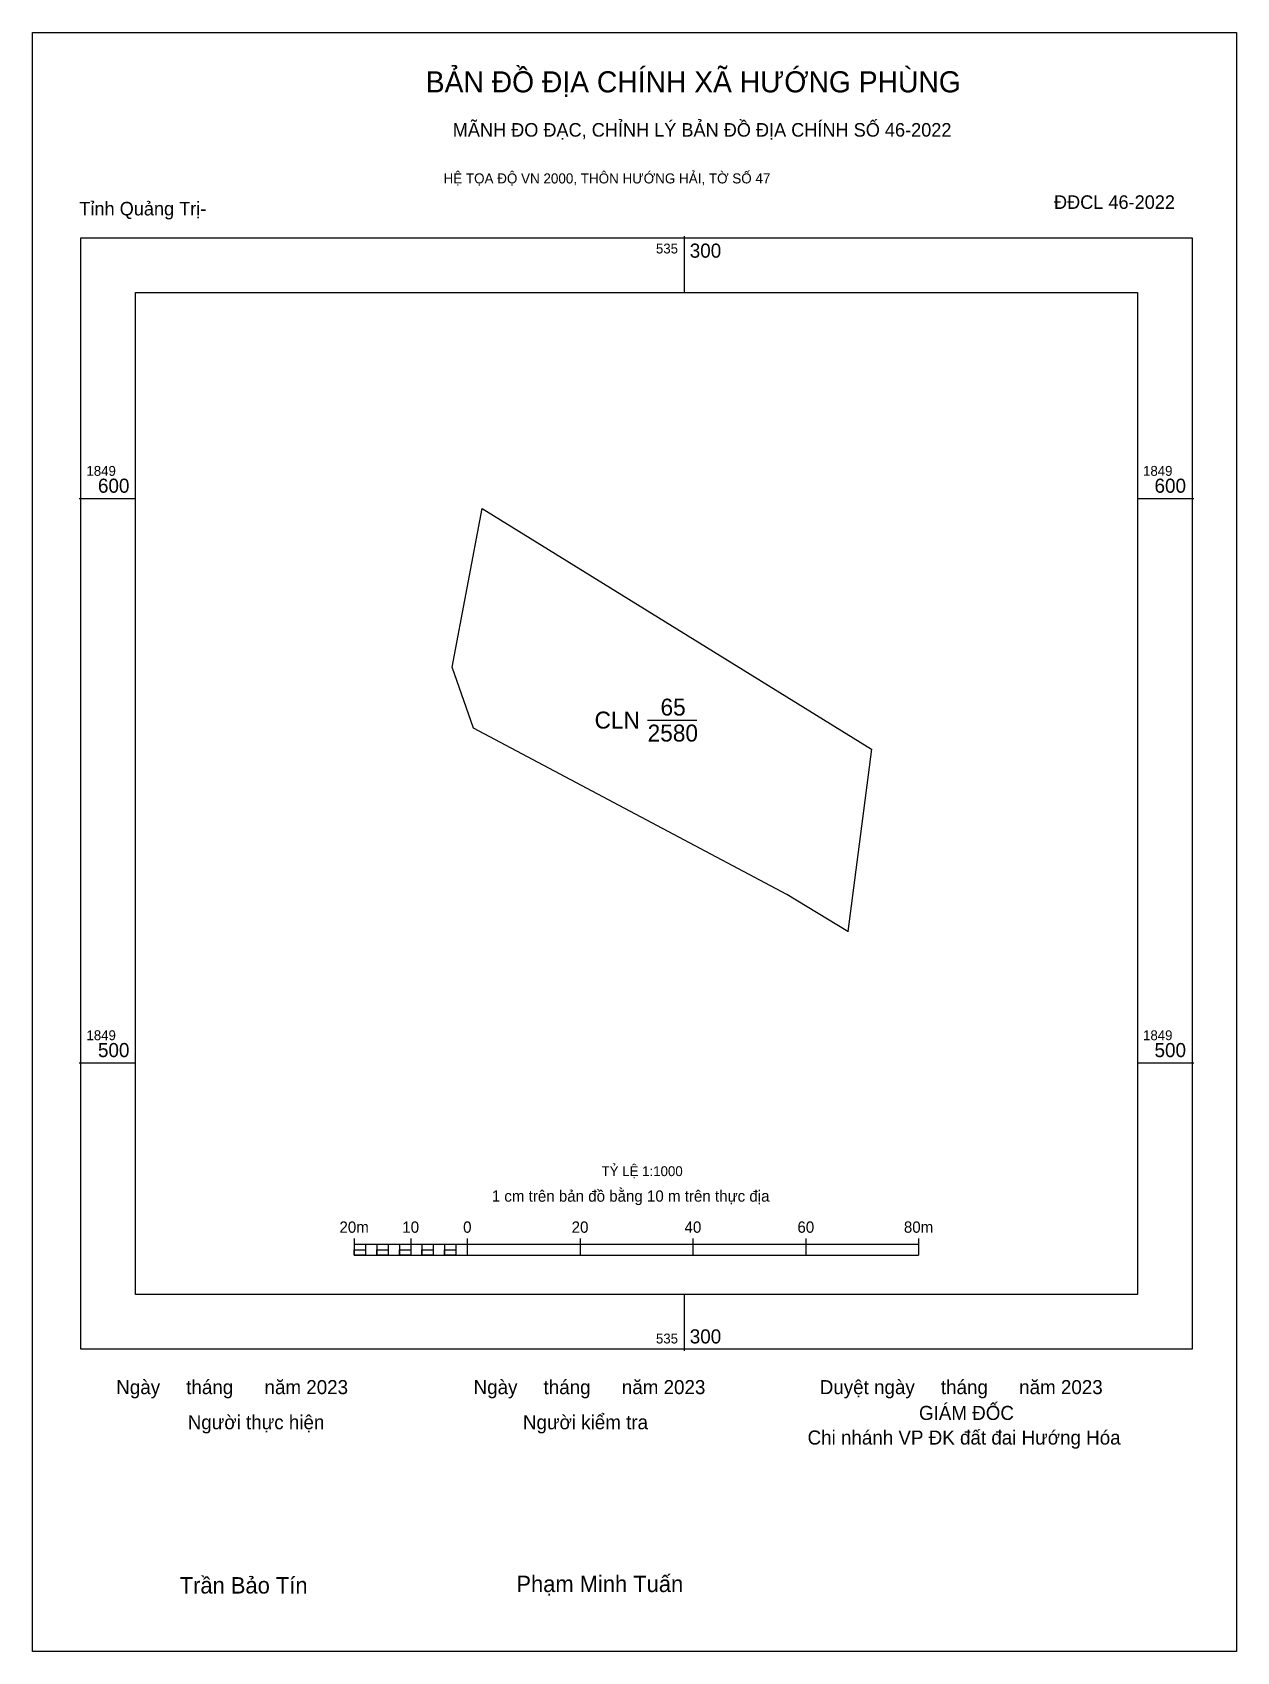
# Model space of a CAD drawing. Extents: x 535185 to 535398, y 1849396 to 1849683.
import ezdxf

# ---------------------------------------------------------------- set-up
doc = ezdxf.new("R2010")
doc.units = 0
for name, color, linetype in [('Level 10', 7, 'Continuous'), ('Level 13', 7, 'Continuous'), ('Level 15', 7, 'Continuous'), ('Level 27', 7, 'Continuous'), ('Level 6', 7, 'Continuous'), ('Level 62', 7, 'Continuous'), ('Level 63', 7, 'Continuous'), ('Level 9', 7, 'Continuous')]:
    doc.layers.add(name, color=color, linetype=linetype)

msp = doc.modelspace()

# ---------------------------------------------------------------- linework, layer by layer
at = {"layer": 'Level 10'}
msp.add_line((535293.53, 1849560.72), (535302.25, 1849560.72), dxfattribs=at)
msp.add_lwpolyline([(535329, 1849523.23), (535318.19, 1849529.82), (535262.71, 1849559.3), (535258.91, 1849570.1), (535264.23, 1849598.21), (535333.22, 1849555.54)], close=True, dxfattribs=at)
at = {"layer": 'Level 15'}
msp.add_lwpolyline([(535184.54, 1849682.57), (535397.89, 1849682.57), (535397.89, 1849395.66), (535184.54, 1849395.66)], close=True, dxfattribs=at)
at = {"layer": 'Level 27'}
for p, q in [((535264.23, 1849598.21), (535264.23, 1849598.22)), ((535258.91, 1849570.1), (535258.9, 1849570.09)), ((535262.71, 1849559.3), (535262.7, 1849559.3)), ((535329, 1849523.23), (535329.01, 1849523.22))]:
    msp.add_line(p, q, dxfattribs=at)
at = {"layer": 'Level 62'}
msp.add_lwpolyline([(535202.81, 1849636.46), (535380.32, 1849636.46), (535380.32, 1849458.95), (535202.81, 1849458.95)], close=True, dxfattribs=at)
at = {"layer": 'Level 63'}
for p, q in [((535300, 1849646.46), (535300, 1849636.46)), ((535192.81, 1849600), (535202.81, 1849600)), ((535380.32, 1849600), (535390.32, 1849600)), ((535192.81, 1849500), (535202.81, 1849500)), ((535380.32, 1849500), (535390.32, 1849500)), ((535241.56, 1849468.88), (535241.56, 1849465.88)), ((535251.56, 1849468.88), (535251.56, 1849465.88)), ((535261.56, 1849468.88), (535261.56, 1849465.88)), ((535281.56, 1849468.88), (535281.56, 1849465.88)), ((535301.56, 1849468.88), (535301.56, 1849465.88)), ((535321.56, 1849468.88), (535321.56, 1849465.88)), ((535341.56, 1849468.88), (535341.56, 1849465.88)), ((535241.56, 1849467.88), (535341.56, 1849467.88)), ((535241.56, 1849465.88), (535341.56, 1849465.88)), ((535243.56, 1849467.88), (535243.56, 1849465.88)), ((535245.56, 1849467.88), (535245.56, 1849465.88)), ((535247.56, 1849467.88), (535247.56, 1849465.88)), ((535249.56, 1849467.88), (535249.56, 1849465.88)), ((535251.56, 1849467.88), (535251.56, 1849465.88)), ((535253.56, 1849467.88), (535253.56, 1849465.88)), ((535255.56, 1849467.88), (535255.56, 1849465.88)), ((535257.56, 1849467.88), (535257.56, 1849465.88)), ((535259.56, 1849467.88), (535259.56, 1849465.88)), ((535261.56, 1849467.88), (535261.56, 1849465.88)), ((535300, 1849458.95), (535300, 1849448.95))]:
    msp.add_line(p, q, dxfattribs=at)
for points in [[(535193.12, 1849646.15), (535390.01, 1849646.15), (535390.01, 1849449.26), (535193.12, 1849449.26)], [(535241.56, 1849466.88), (535243.56, 1849466.88), (535243.56, 1849465.88), (535241.56, 1849465.88)], [(535241.56, 1849466.88), (535243.56, 1849466.88), (535243.56, 1849465.88), (535241.56, 1849465.88)], [(535245.56, 1849466.88), (535247.56, 1849466.88), (535247.56, 1849465.88), (535245.56, 1849465.88)], [(535249.56, 1849466.88), (535251.56, 1849466.88), (535251.56, 1849465.88), (535249.56, 1849465.88)], [(535253.56, 1849466.88), (535255.56, 1849466.88), (535255.56, 1849465.88), (535253.56, 1849465.88)], [(535257.56, 1849466.88), (535259.56, 1849466.88), (535259.56, 1849465.88), (535257.56, 1849465.88)]]:
    msp.add_lwpolyline(points, close=True, dxfattribs=at)

# ---------------------------------------------------------------- texts
at = {"layer": 'Level 13'}
for s, p in [('65', (535295.82, 1849561.52)), ('CLN', (535284.14, 1849559.22)), ('2580', (535293.54, 1849556.92))]:
    msp.add_text(s, height=3, dxfattribs=at).set_placement(p)
at = {"layer": 'Level 6'}
msp.add_text('TỶ LỆ 1:1000', height=1.7579, dxfattribs=at).set_placement((535285.38, 1849479.91))
at = {"layer": 'Level 63'}
for s, height, p in [('BẢN ĐỒ ĐỊA CHÍNH XÃ HƯỚNG PHÙNG', 3.7437, (535254.23, 1849671.94)), ('MÃNH ĐO ĐẠC, CHỈNH LÝ BẢN ĐỒ ĐỊA CHÍNH SỐ 46-2022', 2.4022, (535259.01, 1849664.1)), ('HỆ TỌA ĐỘ VN 2000, THÔN HƯỚNG HẢI, TỜ SỐ 47', 1.7782, (535257.38, 1849655.81)), ('535', 1.75, (535295.02, 1849643.4)), ('300', 2.5, (535301, 1849642.65)), ('1849', 1.75, (535194.12, 1849604)), ('600', 2.5, (535196.15, 1849601)), ('1849', 1.75, (535381.32, 1849604)), ('600', 2.5, (535383.35, 1849601)), ('1849', 1.75, (535194.12, 1849504)), ('1849', 1.75, (535381.32, 1849504)), ('500', 2.5, (535196.15, 1849501)), ('500', 2.5, (535383.35, 1849501)), ('1 cm trên bản đồ bằng 10 m trên thực địa', 2, (535265.92, 1849475.38)), ('20m', 2, (535238.94, 1849469.88)), ('10', 2, (535250.08, 1849469.88)), ('0', 2, (535260.85, 1849469.88)), ('20', 2, (535280.08, 1849469.88)), ('40', 2, (535300.08, 1849469.88)), ('60', 2, (535320.08, 1849469.88)), ('80m', 2, (535338.94, 1849469.88)), ('535', 1.75, (535295.02, 1849450.26)), ('300', 2.5, (535301, 1849450.26)), ('Ngày     tháng      năm 2023', 2.4883, (535199.4, 1849441.28)), ('Ngày     tháng      năm 2023', 2.4883, (535262.71, 1849441.28)), ('Duyệt ngày     tháng      năm 2023', 2.4883, (535324.04, 1849441.28)), ('GIÁM ĐỐC', 2.488, (535341.62, 1849436.71)), ('Người thực hiện', 2.4883, (535212.06, 1849435.06)), ('Người kiểm tra', 2.4883, (535271.45, 1849435.06)), ('Chi nhánh VP ĐK đất đai Hướng Hóa', 2.4883, (535321.88, 1849432.35)), ('Trần Bảo Tín', 2.9024, (535210.64, 1849405.95)), ('Phạm Minh Tuấn', 2.9024, (535270.29, 1849406.21))]:
    msp.add_text(s, height=height, dxfattribs=at).set_placement(p)
at = {"layer": 'Level 9'}
for s, p in [('Tỉnh Quảng Trị-', (535192.86, 1849650.14)), ('ĐĐCL 46-2022', (535365.54, 1849651.3))]:
    msp.add_text(s, height=2.4022, dxfattribs=at).set_placement(p)

doc.saveas('drawing.dxf')
